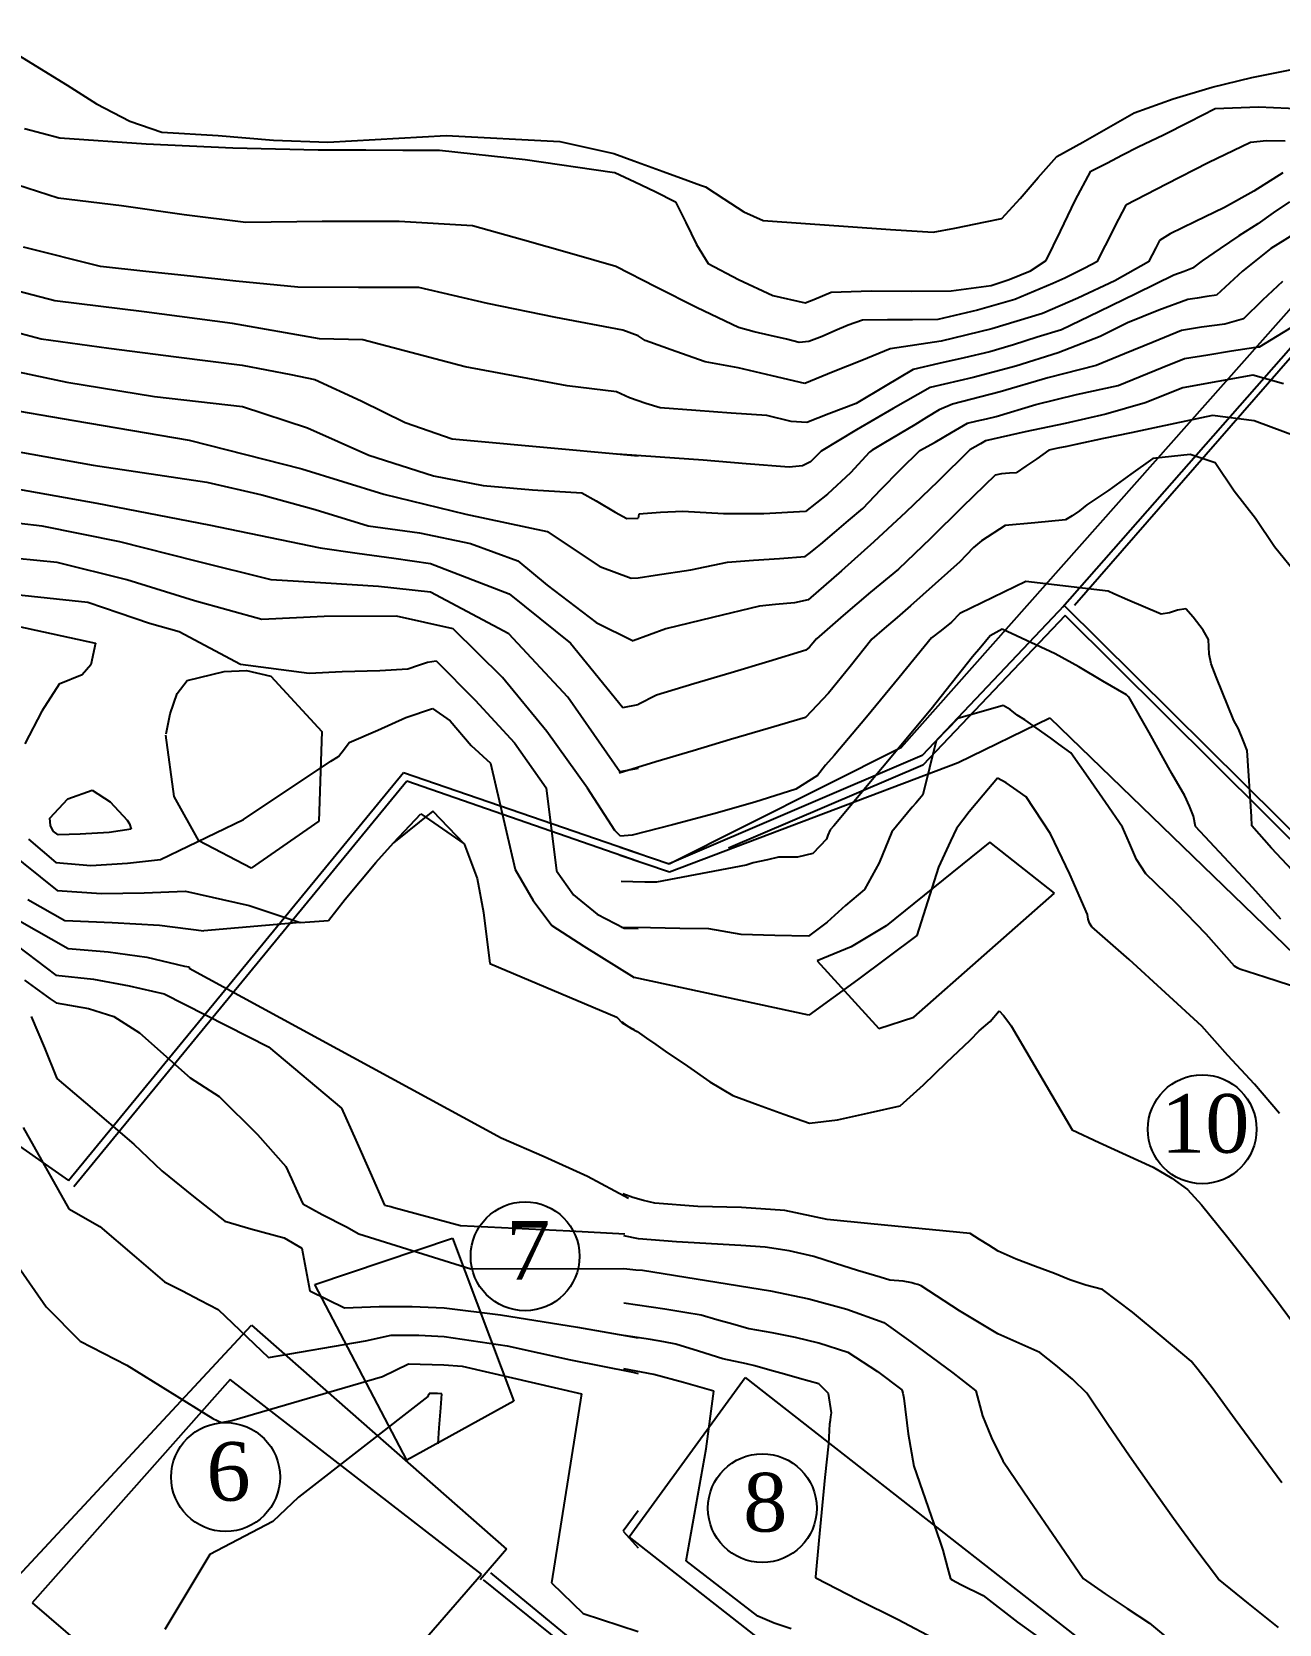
# Model space of a CAD drawing. Header units: millimetres. Extents: x 21147 to 21795, y 3328 to 3821.
# Drawn here: x 21317.5 to 21400.5, y 3692.3 to 3798.2 of the extents above; entities that cross this region are included whole.
import ezdxf

# ---------------------------------------------------------------- set-up
doc = ezdxf.new("R2010")
doc.units = ezdxf.units.MM
doc.header["$MEASUREMENT"] = 0
for name, color, linetype in [('1', 1, 'Continuous'), ('CURVAS', 43, 'Continuous'), ('EDIFICADO', 1, 'Continuous'), ('PEDRA', 7, 'Continuous'), ('texto', 3, 'Continuous')]:
    doc.layers.add(name, color=color, linetype=linetype)
doc.styles.add('ROMANS', font='TIMES.TTF')

msp = doc.modelspace()

# ---------------------------------------------------------------- linework, layer by layer
at = {"layer": '1', "linetype": 'Continuous'}
for p, q in [((21319.92, 3721.77), (21342.21, 3748.93)), ((21342.21, 3748.93), (21357.83, 3743.55)), ((21342.42, 3748.35), (21320.28, 3721.34)), ((21357.83, 3743), (21342.42, 3748.35)), ((21284.47, 3746.55), (21319.92, 3721.77)), ((21336.31, 3714.85), (21345.47, 3717.94)), ((21345.47, 3717.94), (21349.54, 3707.08)), ((21342.42, 3703.17), (21336.31, 3714.85)), ((21314.98, 3693.75), (21332.1, 3712.14)), ((21332.1, 3712.14), (21349.06, 3697.25)), ((21330.68, 3708.52), (21317.5, 3693.66)), ((21347.39, 3695.57), (21330.68, 3708.52)), ((21349.54, 3707.08), (21342.42, 3703.17)), ((21349.06, 3697.25), (21347.31, 3695.19)), ((21333.68, 3679.81), (21347.39, 3695.57)), ((21357.83, 3687.59), (21348.03, 3695.67)), ((21357.73, 3687.02), (21347.53, 3695.19)), ((21317.5, 3693.66), (21333.68, 3679.81))]:
    msp.add_line(p, q, dxfattribs=at)
at = {"layer": 'CURVAS', "linetype": 'Continuous'}
for p, q in [((21314.04, 3798.2), (21319.82, 3794.66)), ((21396.03, 3794.53), (21398.66, 3795.17)), ((21398.66, 3795.17), (21401.33, 3795.69)), ((21319.82, 3794.66), (21321.78, 3793.41)), ((21393.43, 3793.74), (21396.03, 3794.53)), ((21321.78, 3793.41), (21324, 3792.25)), ((21390.83, 3792.81), (21393.43, 3793.74)), ((21394.49, 3792.22), (21396.22, 3793.1)), ((21396.22, 3793.1), (21399.11, 3793.21)), ((21399.11, 3793.21), (21402.11, 3793.09)), ((21324, 3792.25), (21326.13, 3791.52)), ((21389.12, 3791.84), (21390.83, 3792.81)), ((21392.78, 3791.35), (21394.49, 3792.22)), ((21316.99, 3791.77), (21319.34, 3791.16)), ((21319.34, 3791.16), (21325.08, 3790.75)), ((21326.13, 3791.52), (21329.87, 3791.3)), ((21329.87, 3791.3), (21333.56, 3791)), ((21333.56, 3791), (21337.18, 3790.85)), ((21337.18, 3790.85), (21345.05, 3791.31)), ((21345.05, 3791.31), (21352.61, 3790.9)), ((21352.61, 3790.9), (21356.2, 3790.1)), ((21387.41, 3790.87), (21389.12, 3791.84)), ((21391.09, 3790.54), (21392.78, 3791.35)), ((21399.64, 3790.94), (21398.57, 3790.83)), ((21400.88, 3790.93), (21399.64, 3790.94)), ((21325.08, 3790.75), (21330.85, 3790.48)), ((21330.85, 3790.48), (21336.53, 3790.34)), ((21336.53, 3790.34), (21337.25, 3790.34)), ((21337.25, 3790.34), (21337.25, 3790.34)), ((21337.25, 3790.34), (21337.25, 3790.34)), ((21337.25, 3790.34), (21339.71, 3790.34)), ((21339.71, 3790.34), (21342.16, 3790.33)), ((21342.16, 3790.33), (21344.61, 3790.32)), ((21344.61, 3790.32), (21350.31, 3789.7)), ((21356.2, 3790.1), (21357.53, 3789.62)), ((21384.45, 3788.51), (21385.69, 3789.91)), ((21385.69, 3789.91), (21387.41, 3790.87)), ((21389.01, 3789.47), (21390.05, 3790.01)), ((21390.05, 3790.01), (21391.09, 3790.54)), ((21398.57, 3790.83), (21395.75, 3789.48)), ((21319.22, 3787.13), (21314.03, 3788.81)), ((21350.31, 3789.7), (21356.1, 3788.87)), ((21356.1, 3788.87), (21356.28, 3788.84)), ((21356.28, 3788.84), (21357.61, 3788.23)), ((21357.53, 3789.62), (21357.53, 3789.62)), ((21357.53, 3789.62), (21359.49, 3788.9)), ((21359.49, 3788.9), (21361.14, 3788.3)), ((21386.91, 3786.97), (21387.96, 3788.94)), ((21387.96, 3788.94), (21389.01, 3789.47)), ((21395.75, 3789.48), (21392.99, 3788.07)), ((21400.72, 3788.83), (21398.8, 3787.61)), ((21357.61, 3788.23), (21358.96, 3787.57)), ((21361.14, 3788.3), (21361.97, 3788)), ((21361.97, 3788), (21362.31, 3787.89)), ((21362.31, 3787.89), (21363.52, 3787.08)), ((21383.24, 3787.12), (21384.45, 3788.51)), ((21392.99, 3788.07), (21390.29, 3786.68)), ((21323.44, 3786.62), (21319.22, 3787.13)), ((21358.96, 3787.57), (21360.31, 3786.9)), ((21360.31, 3786.9), (21360.99, 3785.51)), ((21363.52, 3787.08), (21364.86, 3786.22)), ((21382.03, 3785.79), (21383.24, 3787.12)), ((21385.93, 3784.95), (21386.91, 3786.97)), ((21390.29, 3786.68), (21389.8, 3785.73)), ((21398.8, 3787.61), (21396.85, 3786.52)), ((21401.17, 3786.9), (21400.08, 3786.15)), ((21327.61, 3786.02), (21323.44, 3786.62)), ((21331.71, 3785.52), (21327.61, 3786.02)), ((21336.8, 3785.59), (21331.71, 3785.52)), ((21341.91, 3785.59), (21336.8, 3785.59)), ((21346.81, 3785.29), (21341.91, 3785.59)), ((21364.86, 3786.22), (21366.14, 3785.64)), ((21366.14, 3785.64), (21368.97, 3785.45)), ((21380.94, 3785.55), (21382.03, 3785.79)), ((21389.8, 3785.73), (21388.91, 3783.98)), ((21396.85, 3786.52), (21394.88, 3785.57)), ((21400.08, 3786.15), (21399.07, 3785.43)), ((21350.12, 3784.37), (21346.81, 3785.29)), ((21360.99, 3785.51), (21361.71, 3784.05)), ((21368.97, 3785.45), (21371.79, 3785.25)), ((21371.79, 3785.25), (21374.62, 3785.06)), ((21374.62, 3785.06), (21377.45, 3784.87)), ((21377.45, 3784.87), (21378.89, 3785.14)), ((21378.89, 3785.14), (21380.94, 3785.55)), ((21384.97, 3782.99), (21385.93, 3784.95)), ((21393.22, 3784.76), (21392.53, 3784.32)), ((21394.06, 3785.17), (21393.22, 3784.76)), ((21394.88, 3785.57), (21394.06, 3785.17)), ((21397.8, 3784.62), (21396.55, 3783.78)), ((21399.07, 3785.43), (21397.8, 3784.62)), ((21401.97, 3785.06), (21399.92, 3783.78)), ((21322.05, 3782.58), (21316.93, 3783.87)), ((21353.42, 3783.44), (21350.12, 3784.37)), ((21361.71, 3784.05), (21362.49, 3782.78)), ((21388.91, 3783.98), (21388.36, 3782.9)), ((21392.28, 3783.84), (21392.03, 3783.37)), ((21392.53, 3784.32), (21392.28, 3783.84)), ((21396.55, 3783.78), (21395.36, 3782.96)), ((21399.92, 3783.78), (21398.05, 3782.27)), ((21325.05, 3782.26), (21322.05, 3782.58)), ((21356.33, 3782.58), (21353.42, 3783.44)), ((21359.03, 3781.22), (21356.33, 3782.58)), ((21356.33, 3782.58), (21356.33, 3782.58)), ((21362.49, 3782.78), (21364.5, 3781.72)), ((21383.94, 3782.29), (21384.97, 3782.99)), ((21387.55, 3782.48), (21386.21, 3781.82)), ((21388.36, 3782.9), (21387.55, 3782.48)), ((21391.79, 3782.9), (21389.55, 3781.64)), ((21392.03, 3783.37), (21391.79, 3782.9)), ((21394.71, 3782.48), (21394.16, 3782.25)), ((21395.36, 3782.96), (21394.71, 3782.48)), ((21399.17, 3777.24), (21408.85, 3783.18)), ((21319.01, 3780.3), (21314.37, 3781.51)), ((21328.04, 3781.95), (21325.05, 3782.26)), ((21331.04, 3781.62), (21328.04, 3781.95)), ((21335.18, 3781.21), (21331.04, 3781.62)), ((21364.5, 3781.72), (21366.78, 3780.66)), ((21381.31, 3781.33), (21382.52, 3781.72)), ((21382.52, 3781.72), (21383.94, 3782.29)), ((21385.43, 3781.45), (21382.9, 3780.4)), ((21386.21, 3781.82), (21385.43, 3781.45)), ((21389.55, 3781.64), (21387.08, 3780.49)), ((21393.48, 3782.01), (21390.99, 3780.8)), ((21394.16, 3782.25), (21393.48, 3782.01)), ((21398.05, 3782.27), (21396.31, 3780.69)), ((21400.7, 3781.59), (21399.38, 3780.34)), ((21324.94, 3779.57), (21319.01, 3780.3)), ((21339.22, 3781.19), (21335.18, 3781.21)), ((21343.22, 3781.19), (21339.22, 3781.19)), ((21347.79, 3780.13), (21343.22, 3781.19)), ((21361.76, 3779.84), (21359.03, 3781.22)), ((21366.78, 3780.66), (21368.94, 3780.17)), ((21368.94, 3780.17), (21369.51, 3780.4)), ((21369.51, 3780.4), (21370.09, 3780.64)), ((21370.09, 3780.64), (21370.68, 3780.87)), ((21370.68, 3780.87), (21373.34, 3780.98)), ((21373.34, 3780.98), (21375.99, 3780.94)), ((21375.99, 3780.94), (21378.65, 3780.98)), ((21378.65, 3780.98), (21381.31, 3781.33)), ((21382.9, 3780.4), (21380.4, 3779.69)), ((21387.08, 3780.49), (21384.73, 3779.45)), ((21390.99, 3780.8), (21388.49, 3779.58)), ((21394.4, 3780.39), (21392.47, 3779.69)), ((21395.03, 3780.49), (21394.4, 3780.39)), ((21395.67, 3780.59), (21395.03, 3780.49)), ((21396.31, 3780.69), (21395.67, 3780.59)), ((21399.38, 3780.34), (21398.1, 3779.11)), ((21312.07, 3779.35), (21318.1, 3777.78)), ((21330.83, 3778.79), (21324.94, 3779.57)), ((21352.34, 3779.19), (21347.79, 3780.13)), ((21364.51, 3778.52), (21361.76, 3779.84)), ((21380.4, 3779.69), (21377.77, 3779.06)), ((21384.73, 3779.45), (21381.37, 3778.44)), ((21388.49, 3779.58), (21386, 3778.37)), ((21392.47, 3779.69), (21390.39, 3778.85)), ((21336.62, 3777.78), (21330.83, 3778.79)), ((21356.81, 3778.36), (21352.34, 3779.19)), ((21357.83, 3777.98), (21356.81, 3778.36)), ((21365.54, 3778.25), (21364.51, 3778.52)), ((21366.62, 3778), (21365.54, 3778.25)), ((21370.91, 3778.31), (21370.07, 3777.93)), ((21371.81, 3778.68), (21370.91, 3778.31)), ((21372.75, 3779.02), (21371.81, 3778.68)), ((21374.42, 3779.03), (21372.75, 3779.02)), ((21376.09, 3779.05), (21374.42, 3779.03)), ((21377.77, 3779.06), (21376.09, 3779.05)), ((21381.37, 3778.44), (21377.99, 3777.61)), ((21386, 3778.37), (21384.38, 3777.88)), ((21390.39, 3778.85), (21388.58, 3777.93)), ((21393.98, 3778.34), (21392.09, 3777.56)), ((21395.32, 3778.55), (21393.98, 3778.34)), ((21396.87, 3778.74), (21395.32, 3778.55)), ((21398.1, 3779.11), (21396.87, 3778.74)), ((21318.1, 3777.78), (21322.59, 3777.15)), ((21322.59, 3777.15), (21327.07, 3776.57)), ((21337.58, 3777.76), (21336.62, 3777.78)), ((21338.54, 3777.74), (21337.58, 3777.76)), ((21339.5, 3777.71), (21338.54, 3777.74)), ((21346.32, 3775.91), (21339.5, 3777.71)), ((21358.3, 3777.66), (21357.83, 3777.98)), ((21360.33, 3776.94), (21358.3, 3777.66)), ((21367.69, 3777.76), (21366.62, 3778)), ((21368.53, 3777.53), (21367.69, 3777.76)), ((21369.18, 3777.59), (21368.53, 3777.53)), ((21370.07, 3777.93), (21369.18, 3777.59)), ((21374.6, 3777.11), (21372.7, 3776.34)), ((21377.99, 3777.61), (21374.6, 3777.11)), ((21382.8, 3777.38), (21381.23, 3776.9)), ((21384.38, 3777.88), (21382.8, 3777.38)), ((21388.58, 3777.93), (21385.78, 3776.84)), ((21392.09, 3777.56), (21390.19, 3776.78)), ((21397.32, 3776.98), (21398.94, 3777.22)), ((21398.94, 3777.22), (21399.08, 3777.24)), ((21399.08, 3777.24), (21399.12, 3777.24)), ((21399.12, 3777.24), (21399.17, 3777.24)), ((21314.02, 3776.11), (21319.81, 3774.9)), ((21327.07, 3776.57), (21331.47, 3776.03)), ((21362.29, 3776.24), (21360.33, 3776.94)), ((21364.48, 3775.84), (21362.29, 3776.24)), ((21372.7, 3776.34), (21370.81, 3775.57)), ((21377.83, 3776.13), (21376.13, 3775.74)), ((21379.53, 3776.51), (21377.83, 3776.13)), ((21381.23, 3776.9), (21379.53, 3776.51)), ((21385.78, 3776.84), (21382.96, 3775.95)), ((21390.19, 3776.78), (21388.3, 3776)), ((21392.7, 3775.87), (21394.18, 3776.46)), ((21394.18, 3776.46), (21395.73, 3776.7)), ((21395.73, 3776.7), (21397.32, 3776.98)), ((21331.47, 3776.03), (21333.09, 3775.72)), ((21333.09, 3775.72), (21334.71, 3775.4)), ((21334.71, 3775.4), (21336.31, 3775.08)), ((21336.31, 3775.08), (21339.39, 3773.64)), ((21353.09, 3774.65), (21346.32, 3775.91)), ((21366.74, 3775.32), (21364.48, 3775.84)), ((21368.92, 3774.8), (21366.74, 3775.32)), ((21370.81, 3775.57), (21368.92, 3774.8)), ((21376.13, 3775.74), (21374.27, 3774.62)), ((21380.11, 3775.2), (21377.25, 3774.54)), ((21382.96, 3775.95), (21380.11, 3775.2)), ((21385.09, 3775.18), (21381.92, 3774.24)), ((21388.3, 3776), (21385.09, 3775.18)), ((21389.77, 3774.68), (21391.23, 3775.27)), ((21391.23, 3775.27), (21392.7, 3775.87)), ((21398.72, 3775.35), (21394.08, 3774.51)), ((21400.77, 3774.77), (21398.72, 3775.35)), ((21319.81, 3774.9), (21325.63, 3773.94)), ((21325.63, 3773.94), (21331.5, 3773.28)), ((21356.38, 3774.24), (21353.09, 3774.65)), ((21357.25, 3773.84), (21356.38, 3774.24)), ((21374.27, 3774.62), (21372.33, 3773.47)), ((21377.25, 3774.54), (21374.79, 3773.13)), ((21381.92, 3774.24), (21378.75, 3773.42)), ((21384.3, 3773.41), (21387, 3774.07)), ((21387, 3774.07), (21389.77, 3774.68)), ((21394.08, 3774.51), (21391.56, 3773.52)), ((21312.51, 3773.68), (21320.28, 3772.34)), ((21331.5, 3773.28), (21335.82, 3771.85)), ((21339.39, 3773.64), (21342.32, 3772.2)), ((21358.34, 3773.48), (21357.25, 3773.84)), ((21359.3, 3773.18), (21358.34, 3773.48)), ((21361.66, 3773.01), (21359.3, 3773.18)), ((21364.02, 3772.84), (21361.66, 3773.01)), ((21372.33, 3773.47), (21370.52, 3772.78)), ((21374.79, 3773.13), (21372.35, 3771.72)), ((21377.86, 3773.04), (21377.02, 3772.54)), ((21378.75, 3773.42), (21377.86, 3773.04)), ((21381.65, 3772.6), (21384.3, 3773.41)), ((21391.56, 3773.52), (21388.94, 3772.76)), ((21320.28, 3772.34), (21327.95, 3771.03)), ((21335.82, 3771.85), (21339.91, 3770.03)), ((21342.32, 3772.2), (21345.44, 3771.12)), ((21366.38, 3772.68), (21364.02, 3772.84)), ((21368, 3772.27), (21366.38, 3772.68)), ((21369.06, 3772.21), (21368, 3772.27)), ((21370.52, 3772.78), (21369.06, 3772.21)), ((21376.24, 3772.05), (21374.17, 3770.84)), ((21377.02, 3772.54), (21376.24, 3772.05)), ((21378.67, 3771.54), (21379.74, 3772.17)), ((21379.74, 3772.17), (21380.38, 3772.31)), ((21380.38, 3772.31), (21381.01, 3772.46)), ((21381.01, 3772.46), (21381.65, 3772.6)), ((21386.25, 3772.15), (21383.57, 3771.59)), ((21388.94, 3772.76), (21386.25, 3772.15)), ((21392.49, 3771.93), (21390.64, 3771.53)), ((21396.04, 3772.67), (21392.49, 3771.93)), ((21398.83, 3772.33), (21396.04, 3772.67)), ((21399.95, 3771.9), (21398.83, 3772.33)), ((21402.28, 3771.04), (21399.95, 3771.9)), ((21327.95, 3771.03), (21335.45, 3769.13)), ((21345.44, 3771.12), (21352.99, 3770.43)), ((21372.35, 3771.72), (21370.01, 3770.29)), ((21374.17, 3770.84), (21373.39, 3770.37)), ((21376.58, 3770.35), (21377.6, 3770.91)), ((21377.6, 3770.91), (21378.67, 3771.54)), ((21380.6, 3770.79), (21380.25, 3770.59)), ((21380.94, 3770.99), (21380.6, 3770.79)), ((21383.57, 3771.59), (21380.94, 3770.99)), ((21386.95, 3770.75), (21386.36, 3770.62)), ((21388.8, 3771.14), (21386.95, 3770.75)), ((21390.64, 3771.53), (21388.8, 3771.14)), ((21314.13, 3770.7), (21321.56, 3769.36)), ((21339.91, 3770.03), (21344.2, 3768.65)), ((21352.99, 3770.43), (21357.83, 3769.98)), ((21359.28, 3769.91), (21356.45, 3770.09)), ((21362.14, 3769.7), (21359.28, 3769.91)), ((21365.01, 3769.46), (21362.14, 3769.7)), ((21370.01, 3770.29), (21369.3, 3769.6)), ((21373.21, 3770.24), (21371.96, 3768.86)), ((21373.39, 3770.37), (21373.21, 3770.24)), ((21375.29, 3769.07), (21376.58, 3770.35)), ((21379.9, 3770.39), (21377.76, 3768.28)), ((21380.25, 3770.59), (21379.9, 3770.39)), ((21384.35, 3769.79), (21383.63, 3769.3)), ((21385.16, 3770.36), (21384.35, 3769.79)), ((21385.76, 3770.49), (21385.16, 3770.36)), ((21386.36, 3770.62), (21385.76, 3770.49)), ((21392.07, 3769.82), (21390.61, 3768.77)), ((21394.56, 3770.08), (21392.07, 3769.82)), ((21396.22, 3769.53), (21394.56, 3770.08)), ((21321.56, 3769.36), (21329.12, 3768.24)), ((21335.45, 3769.13), (21340.91, 3767.43)), ((21344.2, 3768.65), (21347.51, 3768.01)), ((21367.88, 3769.23), (21365.01, 3769.46)), ((21368.77, 3769.33), (21367.88, 3769.23)), ((21369.3, 3769.6), (21368.77, 3769.33)), ((21371.96, 3768.86), (21370.43, 3767.43)), ((21373.98, 3767.76), (21375.29, 3769.07)), ((21381.59, 3768.7), (21379.4, 3766.6)), ((21382, 3768.79), (21381.59, 3768.7)), ((21382.53, 3768.84), (21382, 3768.79)), ((21382.98, 3768.87), (21382.53, 3768.84)), ((21383.63, 3769.3), (21382.98, 3768.87)), ((21390.61, 3768.77), (21389.14, 3767.7)), ((21397.48, 3767.64), (21396.22, 3769.53)), ((21314.29, 3768.19), (21321.79, 3766.84)), ((21329.12, 3768.24), (21332.78, 3767.39)), ((21347.51, 3768.01), (21350.79, 3767.72)), ((21350.79, 3767.72), (21354.07, 3767.53)), ((21372.77, 3766.48), (21373.98, 3767.76)), ((21377.76, 3768.28), (21375.64, 3766.25)), ((21389.14, 3767.7), (21387.69, 3766.73)), ((21398.91, 3765.81), (21397.48, 3767.64)), ((21321.79, 3766.84), (21329.26, 3765.4)), ((21332.78, 3767.39), (21336.34, 3766.42)), ((21340.91, 3767.43), (21346.35, 3766.11)), ((21354.07, 3767.53), (21355.03, 3767)), ((21355.03, 3767), (21356.29, 3766.25)), ((21370.43, 3767.43), (21368.96, 3766.28)), ((21379.4, 3766.6), (21377.27, 3764.49)), ((21387.69, 3766.73), (21387.19, 3766.34)), ((21318.17, 3765.3), (21311.2, 3766.12)), ((21336.34, 3766.42), (21339.86, 3765.34)), ((21346.35, 3766.11), (21351.77, 3764.96)), ((21356.29, 3766.25), (21357.07, 3765.82)), ((21357.07, 3765.82), (21357.83, 3765.85)), ((21357.86, 3766.11), (21357.83, 3765.85)), ((21359.32, 3766.23), (21357.86, 3766.11)), ((21360.8, 3766.28), (21359.32, 3766.23)), ((21363.51, 3766.14), (21360.8, 3766.28)), ((21366.19, 3766.13), (21363.51, 3766.14)), ((21368.96, 3766.28), (21366.19, 3766.13)), ((21370.88, 3764.89), (21371.82, 3765.68)), ((21371.82, 3765.68), (21372.77, 3766.48)), ((21375.64, 3766.25), (21373.51, 3764.27)), ((21384.22, 3765.53), (21382.24, 3765.35)), ((21386.26, 3765.73), (21384.22, 3765.53)), ((21386.71, 3765.99), (21386.26, 3765.73)), ((21387.19, 3766.34), (21386.71, 3765.99)), ((21400.18, 3763.93), (21398.91, 3765.81)), ((21323.33, 3764.27), (21318.17, 3765.3)), ((21329.26, 3765.4), (21336.67, 3763.86)), ((21339.86, 3765.34), (21343.28, 3764.87)), ((21343.28, 3764.87), (21346.67, 3764.16)), ((21351.77, 3764.96), (21355.27, 3762.62)), ((21369.99, 3764.12), (21370.88, 3764.89)), ((21377.27, 3764.49), (21375.14, 3762.44)), ((21382.24, 3765.35), (21380.67, 3764.34)), ((21328.41, 3762.98), (21323.33, 3764.27)), ((21336.67, 3763.86), (21339.12, 3763.52)), ((21339.12, 3763.52), (21341.56, 3763.18)), ((21346.67, 3764.16), (21349.81, 3763)), ((21368.95, 3763.29), (21369.3, 3763.56)), ((21369.3, 3763.56), (21369.65, 3763.84)), ((21369.65, 3763.84), (21369.99, 3764.12)), ((21373.51, 3764.27), (21371.35, 3762.33)), ((21379.66, 3763.38), (21379.23, 3762.93)), ((21380.14, 3763.89), (21379.66, 3763.38)), ((21380.67, 3764.34), (21380.14, 3763.89)), ((21401.8, 3761.95), (21400.18, 3763.93)), ((21319.15, 3762.9), (21315.07, 3763.3)), ((21323.79, 3761.73), (21319.15, 3762.9)), ((21333.41, 3761.75), (21328.41, 3762.98)), ((21341.56, 3763.18), (21344.01, 3762.83)), ((21344.01, 3762.83), (21349.25, 3760.8)), ((21349.81, 3763), (21351.77, 3761.38)), ((21355.27, 3762.62), (21357.35, 3761.85)), ((21358.95, 3762.04), (21361.32, 3762.41)), ((21361.32, 3762.41), (21363.76, 3762.91)), ((21363.76, 3762.91), (21365.49, 3763.04)), ((21365.49, 3763.04), (21367.22, 3763.16)), ((21367.22, 3763.16), (21368.95, 3763.29)), ((21371.35, 3762.33), (21369.13, 3760.41)), ((21375.14, 3762.44), (21373.29, 3760.91)), ((21379.23, 3762.93), (21375.94, 3760)), ((21328.3, 3760.35), (21323.79, 3761.73)), ((21337.03, 3761.52), (21333.41, 3761.75)), ((21340.55, 3761.29), (21337.03, 3761.52)), ((21344.01, 3760.91), (21340.55, 3761.29)), ((21351.77, 3761.38), (21355.04, 3758.89)), ((21357.35, 3761.85), (21357.83, 3761.87)), ((21357.83, 3761.87), (21358.95, 3762.04)), ((21383.62, 3761.63), (21379.24, 3759.5)), ((21389.11, 3760.98), (21383.62, 3761.63)), ((21316.42, 3760.76), (21321.21, 3760.26)), ((21321.21, 3760.26), (21323.28, 3759.55)), ((21332.79, 3759.11), (21328.3, 3760.35)), ((21349.22, 3758.15), (21344.01, 3760.91)), ((21349.25, 3760.8), (21353.33, 3757.52)), ((21368.23, 3760.2), (21366.96, 3760.09)), ((21369.13, 3760.41), (21368.23, 3760.2)), ((21373.29, 3760.91), (21371.46, 3759.36)), ((21389.49, 3760.8), (21389.11, 3760.98)), ((21390.4, 3760.4), (21389.49, 3760.8)), ((21392.64, 3759.45), (21390.4, 3760.4)), ((21323.28, 3759.55), (21325.31, 3758.85)), ((21336.93, 3759.29), (21332.79, 3759.11)), ((21341.74, 3759.32), (21336.93, 3759.29)), ((21345.52, 3758.47), (21341.74, 3759.32)), ((21362.78, 3759.23), (21359.66, 3758.48)), ((21365.9, 3759.98), (21362.78, 3759.23)), ((21366.96, 3760.09), (21365.9, 3759.98)), ((21371.46, 3759.36), (21369.69, 3757.82)), ((21375.06, 3759.23), (21374.2, 3758.5)), ((21375.94, 3760), (21375.06, 3759.23)), ((21379.24, 3759.5), (21378.68, 3758.92)), ((21393.18, 3759.54), (21392.64, 3759.45)), ((21393.71, 3759.71), (21393.18, 3759.54)), ((21394.27, 3759.8), (21393.71, 3759.71)), ((21394.76, 3759.25), (21394.27, 3759.8)), ((21395.43, 3758.38), (21394.76, 3759.25)), ((21316.51, 3758.65), (21321.72, 3757.53)), ((21325.31, 3758.85), (21327.28, 3758.3)), ((21327.28, 3758.3), (21331.37, 3756.13)), ((21348.8, 3755.23), (21345.52, 3758.47)), ((21353.14, 3753.93), (21349.22, 3758.15)), ((21355.04, 3758.89), (21357.5, 3757.67)), ((21359.66, 3758.48), (21357.5, 3757.67)), ((21374.2, 3758.5), (21373.38, 3757.79)), ((21377.98, 3758.37), (21377.34, 3757.89)), ((21378.68, 3758.92), (21377.98, 3758.37)), ((21382.04, 3758.45), (21381.24, 3758.01)), ((21385.57, 3756.81), (21382.04, 3758.45)), ((21395.79, 3757.78), (21395.43, 3758.38)), ((21321.72, 3757.53), (21321.4, 3756.08)), ((21353.33, 3757.52), (21356.81, 3753.24)), ((21368.99, 3757.06), (21366.51, 3756.31)), ((21369.22, 3757.26), (21368.99, 3757.06)), ((21369.46, 3757.53), (21369.22, 3757.26)), ((21369.69, 3757.82), (21369.46, 3757.53)), ((21373.38, 3757.79), (21371.94, 3755.97)), ((21377.34, 3757.89), (21375.19, 3755.23)), ((21380.63, 3757.26), (21380.07, 3756.62)), ((21381.24, 3758.01), (21380.63, 3757.26)), ((21395.82, 3756.8), (21395.79, 3757.78)), ((21321.4, 3756.08), (21320.83, 3755.42)), ((21331.37, 3756.13), (21335.93, 3755.54)), ((21342.5, 3755.81), (21343.2, 3756.07)), ((21343.2, 3756.07), (21343.8, 3756.27)), ((21343.8, 3756.27), (21344.39, 3756.36)), ((21344.39, 3756.36), (21346.97, 3753.74)), ((21366.51, 3756.31), (21364.02, 3755.56)), ((21371.94, 3755.97), (21370.49, 3754.2)), ((21380.07, 3756.62), (21377.32, 3753.14)), ((21387.15, 3755.96), (21385.57, 3756.81)), ((21388.74, 3754.99), (21387.15, 3755.96)), ((21395.95, 3756.16), (21395.82, 3756.8)), ((21396.28, 3755.28), (21395.95, 3756.16)), ((21320.83, 3755.42), (21319.3, 3754.8)), ((21335.93, 3755.54), (21338.12, 3755.63)), ((21338.12, 3755.63), (21340.64, 3755.71)), ((21340.64, 3755.71), (21342.5, 3755.81)), ((21351.75, 3751.65), (21348.8, 3755.23)), ((21364.02, 3755.56), (21361.54, 3754.81)), ((21375.19, 3755.23), (21373.03, 3752.61)), ((21390.32, 3754.08), (21388.74, 3754.99)), ((21397.47, 3752.37), (21396.28, 3755.28)), ((21319.3, 3754.8), (21318.14, 3753)), ((21356.61, 3748.97), (21353.14, 3753.93)), ((21359.05, 3754.06), (21357.83, 3753.44)), ((21361.54, 3754.81), (21359.05, 3754.06)), ((21370.49, 3754.2), (21368.96, 3752.57)), ((21390.37, 3754.04), (21390.32, 3754.08)), ((21390.42, 3753.99), (21390.37, 3754.04)), ((21390.48, 3753.95), (21390.42, 3753.99)), ((21391.83, 3751.58), (21390.48, 3753.95)), ((21318.14, 3753), (21317.01, 3750.82)), ((21342.37, 3752.57), (21344.13, 3753.17)), ((21344.13, 3753.17), (21345.32, 3752.35)), ((21346.97, 3753.74), (21349.59, 3750.89)), ((21356.81, 3753.24), (21357.83, 3753.44)), ((21377.32, 3753.14), (21370.84, 3745.37)), ((21382.12, 3753.38), (21379.1, 3752.52)), ((21382.58, 3753.11), (21382.12, 3753.38)), ((21383.05, 3752.74), (21382.58, 3753.11)), ((21383.55, 3752.43), (21383.05, 3752.74)), ((21338.59, 3750.92), (21340.49, 3751.74)), ((21340.49, 3751.74), (21342.37, 3752.57)), ((21345.32, 3752.35), (21346.72, 3750.72)), ((21366.47, 3751.84), (21363.97, 3751.11)), ((21368.96, 3752.57), (21366.47, 3751.84)), ((21373.03, 3752.61), (21370.86, 3750.04)), ((21379.1, 3752.52), (21377.65, 3751.02)), ((21385.28, 3751.2), (21383.55, 3752.43)), ((21397.78, 3751.82), (21397.47, 3752.37)), ((21398.11, 3751), (21397.78, 3751.82)), ((21338.29, 3750.5), (21338.59, 3750.92)), ((21346.72, 3750.72), (21347.99, 3749.55)), ((21349.59, 3750.89), (21351.7, 3747.9)), ((21354.46, 3747.87), (21351.75, 3751.65)), ((21363.97, 3751.11), (21361.48, 3750.37)), ((21377.65, 3751.02), (21376.77, 3747.44)), ((21385.81, 3750.81), (21385.28, 3751.2)), ((21386.63, 3750.23), (21385.81, 3750.81)), ((21393.35, 3748.86), (21391.83, 3751.58)), ((21398.35, 3750.39), (21398.11, 3751)), ((21331.56, 3745.8), (21337.37, 3749.67)), ((21337.37, 3749.67), (21337.89, 3749.99)), ((21337.89, 3749.99), (21338.29, 3750.5)), ((21359.01, 3749.63), (21356.57, 3748.87)), ((21361.48, 3750.37), (21359.01, 3749.63)), ((21370.86, 3750.04), (21370.3, 3749.41)), ((21387.77, 3748.58), (21386.63, 3750.23)), ((21398.65, 3746), (21398.35, 3750.39)), ((21347.99, 3749.55), (21349.64, 3742.46)), ((21357.83, 3749.18), (21356.61, 3748.97)), ((21369.76, 3748.72), (21368.32, 3747.8)), ((21370.3, 3749.41), (21369.76, 3748.72)), ((21381.73, 3748.54), (21380.78, 3747.42)), ((21382.32, 3748.24), (21381.73, 3748.54)), ((21388.92, 3746.93), (21387.77, 3748.58)), ((21394.21, 3747.37), (21393.35, 3748.86)), ((21319.88, 3747.16), (21321.5, 3747.75)), ((21321.5, 3747.75), (21322.68, 3746.96)), ((21351.7, 3747.9), (21352.4, 3742.38)), ((21356.27, 3745.06), (21354.46, 3747.87)), ((21368.32, 3747.8), (21365.6, 3746.95)), ((21376.77, 3747.44), (21376.54, 3747.16)), ((21383.04, 3747.73), (21382.32, 3748.24)), ((21383.64, 3747.29), (21383.04, 3747.73)), ((21318.67, 3745.88), (21319.88, 3747.16)), ((21322.68, 3746.96), (21323.81, 3745.75)), ((21365.6, 3746.95), (21362.85, 3746.16)), ((21376.07, 3746.62), (21374.71, 3744.97)), ((21376.3, 3746.89), (21376.07, 3746.62)), ((21376.54, 3747.16), (21376.3, 3746.89)), ((21380.78, 3747.42), (21379.86, 3746.3)), ((21385.27, 3744.84), (21383.64, 3747.29)), ((21390.06, 3745.28), (21388.92, 3746.93)), ((21394.52, 3746.69), (21394.21, 3747.37)), ((21394.78, 3746.01), (21394.52, 3746.69)), ((21318.71, 3745.39), (21318.67, 3745.88)), ((21318.89, 3745.02), (21318.71, 3745.39)), ((21323.81, 3745.75), (21323.97, 3745.51)), ((21323.97, 3745.51), (21324.09, 3745.14)), ((21326.03, 3743.13), (21331.56, 3745.8)), ((21344.16, 3746.35), (21341.54, 3744.25)), ((21341.54, 3744.25), (21343.36, 3746.16)), ((21343.36, 3746.16), (21346.24, 3744.18)), ((21346.24, 3744.18), (21344.16, 3746.35)), ((21360.12, 3745.43), (21357.42, 3744.76)), ((21362.85, 3746.16), (21360.12, 3745.43)), ((21370.84, 3745.37), (21370.6, 3745.11)), ((21379.86, 3746.3), (21379.01, 3745.19)), ((21394.91, 3745.33), (21394.78, 3746.01)), ((21396.82, 3743.29), (21394.91, 3745.33)), ((21398.65, 3745.79), (21398.65, 3746)), ((21398.66, 3745.58), (21398.65, 3745.79)), ((21398.66, 3745.37), (21398.66, 3745.58)), ((21399.97, 3743.88), (21398.66, 3745.37)), ((21317.26, 3744.49), (21319.08, 3742.94)), ((21319.22, 3744.78), (21318.89, 3745.02)), ((21320.68, 3744.82), (21319.22, 3744.78)), ((21322.63, 3744.92), (21320.68, 3744.82)), ((21324.09, 3745.14), (21322.63, 3744.92)), ((21356.64, 3744.68), (21356.27, 3745.06)), ((21356.9, 3744.71), (21356.64, 3744.68)), ((21357.16, 3744.73), (21356.9, 3744.71)), ((21357.42, 3744.76), (21357.16, 3744.73)), ((21370.35, 3744.48), (21369.45, 3743.53)), ((21370.45, 3744.76), (21370.35, 3744.48)), ((21370.6, 3745.11), (21370.45, 3744.76)), ((21374.71, 3744.97), (21373.86, 3742.9)), ((21378.61, 3744.34), (21378.22, 3743.48)), ((21379.01, 3745.19), (21378.61, 3744.34)), ((21386.55, 3742.16), (21385.27, 3744.84)), ((21390.52, 3744.22), (21390.06, 3745.28)), ((21315.76, 3743.79), (21319.15, 3741.07)), ((21340.37, 3742.94), (21341.54, 3744.25)), ((21346.24, 3744.18), (21347.12, 3741.86)), ((21367.17, 3743.29), (21366.44, 3743.11)), ((21368.43, 3743.28), (21367.17, 3743.29)), ((21369.45, 3743.53), (21368.43, 3743.28)), ((21378.22, 3743.48), (21377.82, 3742.63)), ((21391, 3743.14), (21390.52, 3744.22)), ((21398.73, 3741.24), (21396.82, 3743.29)), ((21401.35, 3742.42), (21399.97, 3743.88)), ((21319.08, 3742.94), (21321.4, 3742.73)), ((21321.4, 3742.73), (21323.85, 3742.89)), ((21323.85, 3742.89), (21326.03, 3743.13)), ((21338.32, 3740.5), (21340.37, 3742.94)), ((21349.64, 3742.46), (21350.83, 3740.4)), ((21352.4, 3742.38), (21353.53, 3740.78)), ((21365.01, 3742.75), (21359.05, 3741.62)), ((21365.48, 3742.9), (21365.01, 3742.75)), ((21366.44, 3743.11), (21365.48, 3742.9)), ((21373.86, 3742.9), (21372.88, 3741.13)), ((21377.82, 3742.63), (21376.37, 3738.08)), ((21387.72, 3739.47), (21386.55, 3742.16)), ((21391.61, 3742.18), (21391, 3743.14)), ((21393.66, 3740.2), (21391.61, 3742.18)), ((21347.12, 3741.86), (21347.54, 3739.61)), ((21357.47, 3741.65), (21356.69, 3741.67)), ((21358.26, 3741.63), (21357.47, 3741.65)), ((21359.05, 3741.62), (21358.26, 3741.63)), ((21372.88, 3741.13), (21371.62, 3740.07)), ((21400.6, 3739.16), (21398.73, 3741.24)), ((21317.21, 3740.46), (21319.66, 3739.08)), ((21319.15, 3741.07), (21322.1, 3740.86)), ((21322.1, 3740.86), (21324.94, 3740.92)), ((21324.94, 3740.92), (21327.71, 3741.02)), ((21327.71, 3741.02), (21331.93, 3740.07)), ((21331.93, 3740.07), (21335.33, 3738.93)), ((21337.22, 3739.08), (21338.32, 3740.5)), ((21350.83, 3740.4), (21352.08, 3738.74)), ((21353.53, 3740.78), (21355.09, 3739.49)), ((21371.62, 3740.07), (21370.4, 3738.97)), ((21395.62, 3738.16), (21393.66, 3740.2)), ((21316.66, 3739.05), (21319.9, 3737.21)), ((21319.66, 3739.08), (21322.81, 3738.94)), ((21335.33, 3738.93), (21335.97, 3738.98)), ((21335.97, 3738.98), (21336.6, 3739.03)), ((21336.6, 3739.03), (21337.22, 3739.08)), ((21347.54, 3739.61), (21347.96, 3736.2)), ((21355.09, 3739.49), (21356.9, 3738.57)), ((21370.4, 3738.97), (21369.16, 3738.04)), ((21387.78, 3739.16), (21387.72, 3739.47)), ((21387.86, 3738.89), (21387.78, 3739.16)), ((21315.2, 3738.36), (21319.08, 3735.43)), ((21322.81, 3738.94), (21325.98, 3738.76)), ((21325.98, 3738.76), (21328.91, 3738.38)), ((21335.33, 3738.93), (21328.91, 3738.38)), ((21328.91, 3738.38), (21328.91, 3738.38)), ((21352.08, 3738.74), (21354.22, 3737.37)), ((21358.65, 3738.58), (21356.71, 3738.61)), ((21356.9, 3738.57), (21357.83, 3738.53)), ((21360.59, 3738.55), (21358.65, 3738.58)), ((21362.53, 3738.52), (21360.59, 3738.55)), ((21364.69, 3738.15), (21362.53, 3738.52)), ((21366.91, 3738.07), (21364.69, 3738.15)), ((21369.16, 3738.04), (21366.91, 3738.07)), ((21376.37, 3738.08), (21372.43, 3735.13)), ((21388.02, 3738.64), (21387.86, 3738.89)), ((21390.5, 3736.47), (21388.02, 3738.64)), ((21397.52, 3736.04), (21395.62, 3738.16)), ((21319.9, 3737.21), (21322.56, 3736.99)), ((21322.56, 3736.99), (21325.13, 3736.63)), ((21354.22, 3737.37), (21357.56, 3735.28)), ((21325.13, 3736.63), (21327.64, 3736.03)), ((21327.64, 3736.03), (21327.94, 3735.98)), ((21327.94, 3735.98), (21327.95, 3735.95)), ((21327.95, 3735.95), (21327.95, 3735.91)), ((21327.95, 3735.91), (21348.7, 3724.62)), ((21347.96, 3736.2), (21356.4, 3732.63)), ((21392.93, 3734.27), (21390.5, 3736.47)), ((21397.63, 3735.97), (21397.52, 3736.04)), ((21397.74, 3735.9), (21397.63, 3735.97)), ((21397.86, 3735.84), (21397.74, 3735.9)), ((21399.54, 3735.31), (21397.86, 3735.84)), ((21316.98, 3735.11), (21318.69, 3733.85)), ((21319.08, 3735.43), (21321.57, 3735.17)), ((21321.57, 3735.17), (21323.96, 3734.72)), ((21323.96, 3734.72), (21326.27, 3734.19)), ((21369.19, 3732.78), (21357.56, 3735.28)), ((21372.43, 3735.13), (21369.19, 3732.78)), ((21401.24, 3734.75), (21399.54, 3735.31)), ((21318.69, 3733.85), (21319.1, 3733.59)), ((21326.27, 3734.19), (21333.22, 3730.66)), ((21395.33, 3732.04), (21392.93, 3734.27)), ((21317.43, 3732.68), (21318.32, 3730.59)), ((21319.1, 3733.59), (21321.24, 3733.21)), ((21321.24, 3733.21), (21322.94, 3732.68)), ((21322.94, 3732.68), (21324.64, 3731.6)), ((21356.4, 3732.63), (21356.77, 3732.27)), ((21381.24, 3732.35), (21381.86, 3733.06)), ((21381.86, 3733.06), (21382.14, 3732.76)), ((21382.14, 3732.76), (21382.43, 3732.37)), ((21324.64, 3731.6), (21328.02, 3728.6)), ((21356.73, 3732.32), (21357.03, 3732.1)), ((21356.77, 3732.27), (21357.13, 3732.03)), ((21357.03, 3732.1), (21357.39, 3731.89)), ((21357.13, 3732.03), (21357.55, 3731.81)), ((21357.39, 3731.89), (21357.75, 3731.68)), ((21357.75, 3731.68), (21358.38, 3731.25)), ((21379.92, 3731.11), (21380.52, 3731.73)), ((21380.52, 3731.73), (21381.24, 3732.35)), ((21382.43, 3732.37), (21382.65, 3732.06)), ((21382.65, 3732.06), (21384, 3729.75)), ((21397.06, 3730.09), (21395.33, 3732.04)), ((21318.32, 3730.59), (21319.13, 3728.55)), ((21333.22, 3730.66), (21338.09, 3726.59)), ((21358.38, 3731.25), (21359.01, 3730.82)), ((21359.01, 3730.82), (21359.63, 3730.38)), ((21378.35, 3729.63), (21379.92, 3731.11)), ((21359.63, 3730.38), (21361.11, 3729.39)), ((21376.81, 3728.14), (21378.35, 3729.63)), ((21384, 3729.75), (21385.35, 3727.45)), ((21398.85, 3728.19), (21397.06, 3730.09)), ((21319.13, 3728.55), (21321.05, 3726.93)), ((21328.02, 3728.6), (21329.95, 3727.37)), ((21361.11, 3729.39), (21362.6, 3728.34)), ((21329.95, 3727.37), (21332.49, 3724.83)), ((21362.6, 3728.34), (21364.12, 3727.43)), ((21364.12, 3727.43), (21365.82, 3726.8)), ((21375.26, 3726.75), (21376.81, 3728.14)), ((21385.35, 3727.45), (21386.7, 3725.14)), ((21400.51, 3726.22), (21398.85, 3728.19)), ((21321.05, 3726.93), (21324.26, 3724.19)), ((21338.09, 3726.59), (21339.04, 3724.45)), ((21365.82, 3726.8), (21367.51, 3726.18)), ((21371.1, 3725.8), (21373.28, 3726.29)), ((21373.28, 3726.29), (21375.26, 3726.75)), ((21316.9, 3725.3), (21319.94, 3719.88)), ((21367.51, 3726.18), (21369.23, 3725.58)), ((21369.23, 3725.58), (21371.1, 3725.8)), ((21324.26, 3724.19), (21326.13, 3722.42)), ((21332.49, 3724.83), (21334.37, 3722.71)), ((21339.04, 3724.45), (21340, 3722.3)), ((21348.7, 3724.62), (21351.58, 3723.37)), ((21386.7, 3725.14), (21388.5, 3724.31)), ((21388.5, 3724.31), (21390.3, 3723.48)), ((21351.58, 3723.37), (21354.46, 3722.07)), ((21390.3, 3723.48), (21392.1, 3722.65)), ((21326.13, 3722.42), (21328.24, 3720.7)), ((21334.37, 3722.71), (21334.75, 3721.88)), ((21340, 3722.3), (21340.94, 3720.14)), ((21354.46, 3722.07), (21357.19, 3720.6)), ((21392.1, 3722.65), (21393.33, 3721.92)), ((21334.75, 3721.88), (21335.13, 3721.05)), ((21335.13, 3721.05), (21335.5, 3720.21)), ((21393.33, 3721.92), (21394.39, 3721.18)), ((21394.39, 3721.18), (21395.32, 3720.16)), ((21328.24, 3720.7), (21330.32, 3719.06)), ((21335.5, 3720.21), (21336.79, 3719.51)), ((21340.94, 3720.14), (21341.15, 3720.09)), ((21341.15, 3720.09), (21341.36, 3720.04)), ((21341.36, 3720.04), (21341.56, 3719.97)), ((21341.56, 3719.97), (21346, 3718.78)), ((21357.47, 3720.63), (21356.81, 3720.89)), ((21358.19, 3720.44), (21357.47, 3720.63)), ((21358.94, 3720.27), (21358.19, 3720.44)), ((21361.8, 3720.04), (21358.94, 3720.27)), ((21364.7, 3719.97), (21361.8, 3720.04)), ((21367.59, 3719.77), (21364.7, 3719.97)), ((21395.32, 3720.16), (21396.97, 3718.09)), ((21319.94, 3719.88), (21322, 3718.71)), ((21330.32, 3719.06), (21332.04, 3718.56)), ((21336.79, 3719.51), (21338.41, 3718.68)), ((21370.41, 3719.18), (21367.59, 3719.77)), ((21373.31, 3718.89), (21370.41, 3719.18)), ((21377.41, 3718.5), (21373.31, 3718.89)), ((21322, 3718.71), (21324.28, 3716.76)), ((21332.04, 3718.56), (21334.26, 3717.96)), ((21334.26, 3717.96), (21335.45, 3717.27)), ((21338.41, 3718.68), (21339.24, 3718.22)), ((21339.24, 3718.22), (21346.68, 3715.9)), ((21346, 3718.78), (21349.64, 3718.6)), ((21349.64, 3718.6), (21353.28, 3718.42)), ((21353.28, 3718.42), (21356.93, 3718.22)), ((21357.84, 3717.88), (21356.88, 3718.09)), ((21360.38, 3717.68), (21357.84, 3717.88)), ((21379.91, 3718.25), (21377.41, 3718.5)), ((21380.53, 3717.85), (21379.91, 3718.25)), ((21381.16, 3717.46), (21380.53, 3717.85)), ((21396.97, 3718.09), (21398.61, 3716)), ((21324.28, 3716.76), (21326.3, 3715.04)), ((21335.45, 3717.27), (21335.98, 3714.42)), ((21364.65, 3717.45), (21360.38, 3717.68)), ((21366.27, 3717.34), (21364.65, 3717.45)), ((21367.88, 3717.1), (21366.27, 3717.34)), ((21369.52, 3716.71), (21367.88, 3717.1)), ((21381.78, 3717.06), (21381.16, 3717.46)), ((21382.98, 3716.53), (21381.78, 3717.06)), ((21316.37, 3716.33), (21318.42, 3713.37)), ((21346.68, 3715.9), (21356.88, 3715.92)), ((21356.88, 3715.92), (21357.27, 3715.87)), ((21357.27, 3715.87), (21357.67, 3715.82)), ((21357.67, 3715.82), (21358.11, 3715.8)), ((21358.11, 3715.8), (21366.64, 3714.43)), ((21370.96, 3716.24), (21369.52, 3716.71)), ((21372.43, 3715.79), (21370.96, 3716.24)), ((21373.92, 3715.33), (21372.43, 3715.79)), ((21384.26, 3716.05), (21382.98, 3716.53)), ((21385.53, 3715.59), (21384.26, 3716.05)), ((21398.61, 3716), (21400.23, 3713.89)), ((21326.3, 3715.04), (21327.49, 3714.43)), ((21374.57, 3715.13), (21373.92, 3715.33)), ((21375.46, 3715.08), (21374.57, 3715.13)), ((21376.03, 3714.96), (21375.46, 3715.08)), ((21376.24, 3714.9), (21376.03, 3714.96)), ((21376.44, 3714.85), (21376.24, 3714.9)), ((21376.66, 3714.76), (21376.44, 3714.85)), ((21379.21, 3713.1), (21376.66, 3714.76)), ((21386.56, 3715.16), (21385.53, 3715.59)), ((21387.62, 3714.8), (21386.56, 3715.16)), ((21388.73, 3714.53), (21387.62, 3714.8)), ((21327.49, 3714.43), (21328.68, 3713.81)), ((21328.68, 3713.81), (21329.87, 3713.19)), ((21335.98, 3714.42), (21338.28, 3713.31)), ((21356.88, 3713.64), (21359.59, 3713.23)), ((21366.64, 3714.43), (21369.18, 3713.89)), ((21369.18, 3713.89), (21371.72, 3713.22)), ((21390.72, 3713), (21388.73, 3714.53)), ((21400.23, 3713.89), (21401.82, 3711.77)), ((21318.42, 3713.37), (21320.68, 3711.08)), ((21329.87, 3713.19), (21333.22, 3709.99)), ((21338.28, 3713.31), (21340.58, 3713.39)), ((21340.58, 3713.39), (21342.78, 3713.39)), ((21342.78, 3713.39), (21344.92, 3713.31)), ((21344.92, 3713.31), (21348.66, 3712.83)), ((21348.66, 3712.83), (21353.78, 3712.01)), ((21359.59, 3713.23), (21360.92, 3713.02)), ((21360.92, 3713.02), (21362.02, 3712.83)), ((21362.02, 3712.83), (21363.07, 3712.53)), ((21363.07, 3712.53), (21364.12, 3712.23)), ((21371.72, 3713.22), (21374.17, 3712.33)), ((21381.76, 3711.56), (21379.21, 3713.1)), ((21392.7, 3711.37), (21390.72, 3713)), ((21339.67, 3711.11), (21341.38, 3711.48)), ((21341.38, 3711.48), (21343.23, 3711.47)), ((21343.23, 3711.47), (21344.92, 3711.39)), ((21353.78, 3712.01), (21357.83, 3711.3)), ((21358.64, 3711.19), (21356.88, 3711.46)), ((21364.12, 3712.23), (21365.18, 3711.93)), ((21365.18, 3711.93), (21366.72, 3711.65)), ((21366.72, 3711.65), (21368.27, 3711.35)), ((21374.17, 3712.33), (21375.98, 3711.03)), ((21384.55, 3710.33), (21381.76, 3711.56)), ((21320.68, 3711.08), (21323.8, 3709.48)), ((21333.22, 3709.99), (21339.67, 3711.11)), ((21344.92, 3711.39), (21349.11, 3710.77)), ((21349.11, 3710.77), (21353.32, 3709.83)), ((21359.53, 3711.04), (21358.64, 3711.19)), ((21360.34, 3710.89), (21359.53, 3711.04)), ((21361.83, 3710.41), (21360.34, 3710.89)), ((21363.47, 3709.9), (21361.83, 3710.41)), ((21368.27, 3711.35), (21369.83, 3710.98)), ((21369.83, 3710.98), (21369.85, 3710.97)), ((21369.85, 3710.97), (21369.85, 3710.97)), ((21369.85, 3710.97), (21369.85, 3710.97)), ((21369.85, 3710.97), (21371.78, 3710.34)), ((21375.98, 3711.03), (21378.77, 3708.98)), ((21394.63, 3709.76), (21392.7, 3711.37)), ((21323.8, 3709.48), (21329.51, 3705.93)), ((21340.82, 3708.73), (21342.53, 3709.57)), ((21342.53, 3709.57), (21344.9, 3709.51)), ((21344.9, 3709.51), (21346.12, 3709.41)), ((21346.12, 3709.41), (21354.05, 3707.58)), ((21353.32, 3709.83), (21357.47, 3709.01)), ((21365.03, 3709.58), (21363.47, 3709.9)), ((21365.58, 3709.44), (21365.03, 3709.58)), ((21366.58, 3709.16), (21365.58, 3709.44)), ((21371.78, 3710.34), (21373.76, 3709.06)), ((21385.62, 3709.49), (21384.55, 3710.33)), ((21386.73, 3708.56), (21385.62, 3709.49)), ((21395.09, 3709.17), (21394.63, 3709.76)), ((21330.78, 3705.81), (21340.82, 3708.73)), ((21358.87, 3708.86), (21356.88, 3709.24)), ((21357.47, 3709.01), (21357.83, 3708.92)), ((21360.85, 3708.33), (21358.87, 3708.86)), ((21362.86, 3707.76), (21360.85, 3708.33)), ((21367.57, 3708.88), (21366.58, 3709.16)), ((21368.57, 3708.6), (21367.57, 3708.88)), ((21369.85, 3708.25), (21368.57, 3708.6)), ((21370.49, 3707.6), (21369.85, 3708.25)), ((21373.76, 3709.06), (21375.37, 3707.84)), ((21378.77, 3708.98), (21380.3, 3707.77)), ((21387.69, 3707.62), (21386.73, 3708.56)), ((21395.56, 3708.57), (21395.09, 3709.17)), ((21396.03, 3707.97), (21395.56, 3708.57)), ((21343.82, 3707.39), (21335.21, 3700.71)), ((21343.86, 3707.46), (21343.82, 3707.39)), ((21343.89, 3707.54), (21343.86, 3707.46)), ((21343.91, 3707.61), (21343.89, 3707.54)), ((21344.2, 3707.61), (21343.91, 3707.61)), ((21344.48, 3707.6), (21344.2, 3707.61)), ((21344.75, 3707.58), (21344.48, 3707.6)), ((21344.7, 3706.64), (21344.75, 3707.58)), ((21354.05, 3707.58), (21352.06, 3695)), ((21362.34, 3703.92), (21362.86, 3707.76)), ((21370.69, 3706.31), (21370.49, 3707.6)), ((21375.37, 3707.84), (21375.4, 3707.77)), ((21375.4, 3707.77), (21375.43, 3707.63)), ((21375.43, 3707.63), (21375.5, 3707.28)), ((21375.5, 3707.28), (21375.79, 3704.91)), ((21380.3, 3707.77), (21380.74, 3706.12)), ((21389.09, 3705.53), (21387.69, 3707.62)), ((21397.56, 3705.87), (21396.03, 3707.97)), ((21344.59, 3705.32), (21344.7, 3706.64)), ((21370.65, 3706.05), (21370.69, 3706.31)), ((21380.74, 3706.12), (21381.35, 3704.64)), ((21329.51, 3705.93), (21330.09, 3705.68)), ((21330.09, 3705.68), (21330.78, 3705.81)), ((21330.09, 3705.68), (21330.09, 3705.68)), ((21344.51, 3704.25), (21344.59, 3705.32)), ((21370.51, 3704.26), (21370.59, 3705.59)), ((21370.59, 3705.59), (21370.62, 3705.82)), ((21370.62, 3705.82), (21370.65, 3706.05)), ((21390.52, 3703.44), (21389.09, 3705.53)), ((21399.11, 3703.76), (21397.56, 3705.87)), ((21370.27, 3702.01), (21370.51, 3704.26)), ((21375.79, 3704.91), (21376.17, 3702.77)), ((21381.35, 3704.64), (21382.09, 3703.11)), ((21361.03, 3696.47), (21362.34, 3703.92)), ((21382.09, 3703.11), (21383.87, 3700.5)), ((21391.98, 3701.35), (21390.52, 3703.44)), ((21400.67, 3701.66), (21399.11, 3703.76)), ((21369.86, 3697.81), (21370.27, 3702.01)), ((21376.17, 3702.77), (21377.9, 3697.77)), ((21393.45, 3699.28), (21391.98, 3701.35)), ((21335.21, 3700.71), (21333.51, 3699.08)), ((21357.83, 3699.8), (21356.83, 3698.45)), ((21383.87, 3700.5), (21385.67, 3697.88)), ((21333.51, 3699.08), (21329.31, 3696.89)), ((21394.94, 3697.24), (21393.45, 3699.28)), ((21356.83, 3698.45), (21357.83, 3697.32)), ((21369.64, 3695.4), (21369.86, 3697.81)), ((21377.9, 3697.77), (21378.1, 3697.17)), ((21385.67, 3697.88), (21387.45, 3695.29)), ((21329.31, 3696.89), (21326.32, 3691.89)), ((21378.1, 3697.17), (21378.42, 3696.01)), ((21396.45, 3695.24), (21394.94, 3697.24)), ((21365.78, 3692.78), (21361.03, 3696.47)), ((21378.42, 3696.01), (21378.6, 3695.27)), ((21352.06, 3695), (21354.17, 3692.96)), ((21369.65, 3695.36), (21369.64, 3695.4)), ((21369.67, 3695.32), (21369.65, 3695.36)), ((21369.69, 3695.29), (21369.67, 3695.32)), ((21372.39, 3693.89), (21369.69, 3695.29)), ((21378.6, 3695.27), (21378.72, 3695.19)), ((21378.72, 3695.19), (21379.29, 3694.9)), ((21379.29, 3694.9), (21380.79, 3694.15)), ((21387.45, 3695.29), (21388.9, 3694.28)), ((21398.44, 3693.62), (21396.45, 3695.24)), ((21375.12, 3692.54), (21372.39, 3693.89)), ((21380.79, 3694.15), (21383.08, 3692.38)), ((21388.9, 3694.28), (21390.36, 3693.29)), ((21400.45, 3692.03), (21398.44, 3693.62)), ((21354.17, 3692.96), (21357.83, 3691.77)), ((21366.88, 3692.31), (21365.78, 3692.78)), ((21377.82, 3691.13), (21375.12, 3692.54)), ((21383.08, 3692.38), (21385.43, 3690.7)), ((21390.36, 3693.29), (21391.85, 3692.32)), ((21368.01, 3691.94), (21366.88, 3692.31)), ((21391.85, 3692.32), (21394.1, 3690.45))]:
    msp.add_line(p, q, dxfattribs=at)
at = {"layer": 'EDIFICADO', "linetype": 'Continuous'}
for p, q in [((21375.35, 3750.61), (21408.86, 3788.4)), ((21386.06, 3759.92), (21410.34, 3787.55)), ((21410.21, 3786.8), (21386.86, 3760.04)), ((21386.17, 3760.04), (21376.73, 3750.04)), ((21386.25, 3759.36), (21376.78, 3749.4)), ((21428.05, 3718.51), (21386.17, 3760.04)), ((21427.47, 3718.39), (21386.25, 3759.36)), ((21379.11, 3749.59), (21385.22, 3752.56)), ((21385.22, 3752.56), (21423.24, 3715.75)), ((21359.88, 3742.85), (21375.35, 3750.61)), ((21376.73, 3750.04), (21359.88, 3742.85)), ((21359.9, 3742.32), (21379.11, 3749.59)), ((21376.78, 3749.4), (21363.84, 3743.88)), ((21381.23, 3744.28), (21374.34, 3738.71)), ((21385.53, 3740.88), (21381.23, 3744.28)), ((21356.62, 3743.96), (21359.88, 3742.85)), ((21356.62, 3743.42), (21359.9, 3742.32)), ((21376.16, 3732.63), (21385.53, 3740.88)), ((21374.34, 3738.71), (21371.99, 3737.33)), ((21371.99, 3737.33), (21369.73, 3736.38)), ((21369.73, 3736.38), (21373.84, 3731.89)), ((21373.84, 3731.89), (21376.16, 3732.63)), ((21357.22, 3698.06), (21364.94, 3708.67)), ((21364.94, 3708.67), (21431.97, 3656.28)), ((21423.78, 3646.01), (21357.22, 3698.06))]:
    msp.add_line(p, q, dxfattribs=at)
at = {"layer": 'PEDRA', "color": 3, "linetype": 'Continuous'}
for p, q in [((21327.14, 3754.18), (21327.81, 3755.04)), ((21327.81, 3755.04), (21330.28, 3755.64)), ((21330.28, 3755.64), (21331.77, 3755.7)), ((21331.77, 3755.7), (21333.39, 3755.33)), ((21333.39, 3755.33), (21336.78, 3751.65)), ((21326.68, 3752.83), (21327.14, 3754.18)), ((21326.41, 3751.49), (21326.68, 3752.83)), ((21326.95, 3747.32), (21326.39, 3751.4)), ((21336.78, 3751.65), (21336.58, 3745.68)), ((21328.59, 3744.37), (21326.95, 3747.32)), ((21336.58, 3745.68), (21332.07, 3742.55)), ((21332.07, 3742.55), (21328.59, 3744.37))]:
    msp.add_line(p, q, dxfattribs=at)
at = {"layer": 'texto', "color": 1}
for centre in [(21395.36, 3725.18), (21350.3, 3716.73), (21330.37, 3702.04), (21366.09, 3699.97)]:
    msp.add_circle(centre, 3.62, dxfattribs=at)

# ---------------------------------------------------------------- texts
at = {"layer": 'texto', "color": 1, "style": 'ROMANS'}
for s, height, p in [('10', 3.897, (21392.62, 3723.62)), ('7', 3.9, (21349.03, 3715.17)), ('6', 3.9, (21329.09, 3700.47)), ('8', 3.9, (21364.81, 3698.41))]:
    msp.add_text(s, height=height, dxfattribs=at).set_placement(p)

doc.saveas('drawing.dxf')
